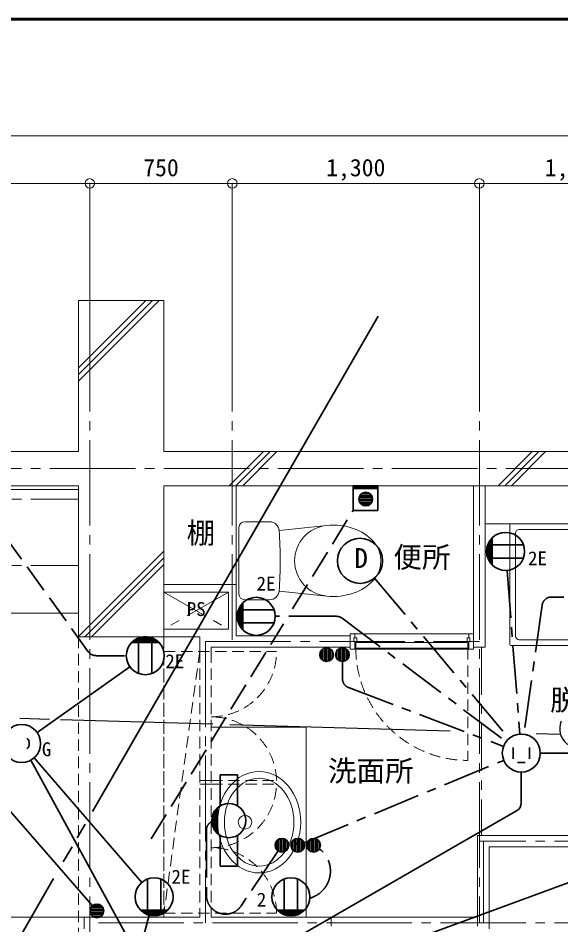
# Model space of a CAD drawing. Units: millimetres at full size, sheet at 1:50. Extents: x -9674 to 9699, y -6794 to 6791.
# Drawn here: x 1445 to 4301, y 2022 to 6791 of the extents above; entities that cross this region are included whole.
import ezdxf
from ezdxf.enums import TextEntityAlignment as Align

# ---------------------------------------------------------------- set-up
doc = ezdxf.new("R2010")
doc.units = ezdxf.units.MM
doc.header["$LTSCALE"] = 50
doc.header["$PDMODE"] = 32
doc.header["$PDSIZE"] = 50
for name, pattern in [('CHAIN1', [8, 5, -1, 1, -1]), ('CHAIN2', [12, 9, -1, 1, -1]), ('DASHED1', [1.8, 1.2, -0.6]), ('DASHED3', [4, 3, -1])]:
    doc.linetypes.add(name, pattern=pattern)
for name, color, linetype, lineweight in [('0-0_図面枠', 7, 'Continuous', 9), ('1-0_芯', 134, 'CHAIN2', 9), ('1-1_躯体', 134, 'Continuous', 9), ('1-2_間仕切', 134, 'Continuous', 9), ('1-3_建具', 134, 'Continuous', 9), ('1-4_仕上げ', 134, 'Continuous', 9), ('1-5_設備', 134, 'Continuous', 9), ('1-7_その他', 134, 'DASHED1', 9), ('1-8_ハッチ', 134, 'Continuous', 9), ('1-B_寸法', 134, 'Continuous', 9), ('1-C_梁', 134, 'DASHED1', 9), ('1-D_記号', 134, 'CHAIN1', 9), ('2-0_芯', 2, 'Continuous', 35), ('2-E', 2, 'Continuous', 35), ('3-3', 1, 'Continuous', 25), ('3-E', 3, 'Continuous', 35)]:
    doc.layers.add(name, color=color, linetype=linetype, lineweight=lineweight)
doc.layers.add('1-A_文字', color=134, linetype='Continuous')
doc.styles.add('ＭＳ ゴシック', font='')
doc.styles.get('ＭＳ ゴシック').set_extended_font_data('MS Gothic')

msp = doc.modelspace()

# ---------------------------------------------------------------- linework, layer by layer
at = {"layer": '0-0_図面枠'}
for p, q in [((9697.16, 6789.66), (-9672.16, 6789.66)), ((9695.4, 6787.9), (-9670.4, 6787.9)), ((-9668.64, 6786.14), (9693.64, 6786.14)), ((9691.87, 6784.38), (-9666.87, 6784.38)), ((9690.11, 6782.61), (-9665.11, 6782.61)), ((9688.35, 6780.85), (-9663.35, 6780.85))]:
    msp.add_line(p, q, dxfattribs=at)
msp.add_lwpolyline([(9698.92, -6793.93), (9698.92, 6791.43), (-9673.92, 6791.43)], dxfattribs=at)
at = {"layer": '1-0_芯'}
for p, q in [((1822.31, 5172.07), (1822.31, -3677.93)), ((2572.31, 5172.07), (2572.31, 3512.07)), ((3872.31, 5172.07), (3872.31, 2032.07)), ((-8587.69, 4422.07), (8317.31, 4422.07)), ((2430.81, 3512.07), (3872.31, 3512.07)), ((2430.81, 3512.07), (2430.81, 2032.07)), ((8317.31, 2462.07), (3872.31, 2462.07)), ((3893.31, 2462.07), (3893.31, 2032.07)), ((8317.31, 2032.07), (1822.31, 2032.07))]:
    msp.add_line(p, q, dxfattribs=at)
at = {"layer": '1-1_躯体'}
for p, q in [((2212.31, 5307.07), (1762.31, 5307.07)), ((1762.31, 5307.07), (1762.31, 4512.07)), ((2212.31, 5307.07), (2212.31, 4512.07)), ((1762.31, 4512.07), (-2737.69, 4512.07)), ((2212.31, 4512.07), (6262.31, 4512.07)), ((1762.31, 4332.07), (-2737.69, 4332.07)), ((1762.31, 4332.07), (1762.31, 3537.07)), ((2212.31, 4332.07), (2212.31, 3537.07)), ((2212.31, 4332.07), (6262.31, 4332.07)), ((2212.31, 3537.07), (1762.31, 3537.07))]:
    msp.add_line(p, q, dxfattribs=at)
at = {"layer": '1-2_間仕切'}
for p, q in [((3842.31, 4332.07), (3842.31, 3542.07)), ((3902.31, 4332.07), (3902.31, 3482.07)), ((2212.31, 3812.07), (2592.31, 3812.07)), ((2212.31, 3772.07), (2552.31, 3772.07)), ((2552.31, 3772.07), (2552.31, 3577.07)), ((2212.31, 3577.07), (2552.31, 3577.07)), ((2212.31, 3537.07), (2400.81, 3537.07)), ((2400.81, 3537.07), (2400.81, 3460.57)), ((2460.81, 3482.07), (3192.31, 3482.07)), ((2460.81, 3482.07), (2460.81, 3460.57)), ((3842.31, 3482.07), (3902.31, 3482.07)), ((3817.31, 3472.07), (3217.31, 3472.07)), ((3863.31, 2062.07), (3863.31, 2492.07)), ((4842.31, 2492.07), (3863.31, 2492.07)), ((3923.31, 2002.07), (3923.31, 2432.07)), ((6637.31, 2432.07), (3923.31, 2432.07)), ((1792.31, 2062.07), (1792.31, 2002.07)), ((2400.81, 2062.07), (1792.31, 2062.07)), ((2400.81, 2083.57), (2400.81, 2062.07)), ((2460.81, 2083.57), (2460.81, 2062.07)), ((3093.31, 2062.07), (2460.81, 2062.07)), ((3093.31, 2062.07), (3093.31, 2014.57)), ((3863.31, 2062.07), (3863.31, 2014.57))]:
    msp.add_line(p, q, dxfattribs=at)
msp.add_lwpolyline([(2592.31, 3812.07), (2592.31, 3542.07), (3192.31, 3542.07)], dxfattribs=at)
at = {"layer": '1-3_建具'}
for p, q in [((3192.31, 3472.07), (3192.31, 3552.07)), ((3217.31, 3552.07), (3192.31, 3552.07)), ((3212.31, 3512.07), (3212.31, 3532.07)), ((3212.31, 3532.07), (3227.31, 3532.07)), ((3217.31, 3552.07), (3817.31, 3552.07)), ((3217.31, 3552.07), (3217.31, 3532.07)), ((3227.31, 3532.07), (3227.31, 3512.07)), ((3807.31, 3512.07), (3807.31, 3532.07)), ((3807.31, 3532.07), (3822.31, 3532.07)), ((3842.31, 3552.07), (3817.31, 3552.07)), ((3817.31, 3552.07), (3817.31, 3532.07)), ((3842.31, 3472.07), (3842.31, 3552.07)), ((3227.31, 3512.07), (3212.31, 3512.07)), ((3217.31, 3512.07), (3217.31, 3472.07)), ((3222.31, 3507.07), (3222.31, 3477.07)), ((3812.31, 3507.07), (3222.31, 3507.07)), ((3812.31, 3477.07), (3812.31, 3507.07)), ((3817.31, 3512.07), (3817.31, 3472.07)), ((3217.31, 3472.07), (3192.31, 3472.07)), ((3222.31, 3477.07), (3812.31, 3477.07)), ((3842.31, 3472.07), (3817.31, 3472.07)), ((3863.31, 2062.07), (3093.31, 2062.07))]:
    msp.add_line(p, q, dxfattribs=at)
at = {"layer": '1-3_建具', "linetype": 'DASHED1'}
for p, q in [((2212.31, 3460.57), (2805.06, 3460.57)), ((2212.31, 3460.57), (2212.31, 2083.57)), ((2400.81, 3460.57), (2212.31, 2083.57)), ((2400.81, 3460.57), (2400.81, 2083.57)), ((2460.81, 3460.57), (2460.81, 2083.57)), ((3812.31, 3477.07), (3812.31, 2887.07)), ((2460.81, 2782.07), (2400.81, 2782.07)), ((2460.81, 2782.07), (2804.92, 2782.07)), ((2460.81, 2762.07), (2400.81, 2762.07)), ((2460.81, 2762.07), (2804.92, 2762.07)), ((2212.31, 2083.57), (2805.06, 2083.57))]:
    msp.add_line(p, q, dxfattribs=at)
at = {"layer": '1-3_建具'}
msp.add_lwpolyline([(3822.31, 3532.07), (3822.31, 3512.07), (3807.31, 3512.07)], dxfattribs=at)
at = {"layer": '1-3_建具', "linetype": 'DASHED1'}
for centre, radius, start, end in [((2460.81, 3460.57), 344.25, 270, 0), ((3812.31, 3477.07), 590, 180, 270), ((2460.81, 2772.07), 344.25, 1.6646, 90), ((2460.81, 2772.07), 344.25, 270, 358.3354), ((2460.81, 2083.57), 344.25, 0, 90)]:
    msp.add_arc(centre, radius, start, end, dxfattribs=at)
at = {"layer": '1-4_仕上げ'}
msp.add_line((2592.31, 3812.07), (2592.31, 4332.07), dxfattribs=at)
at = {"layer": '1-5_設備'}
for p, q in [((1762.31, 4312.07), (-177.69, 4312.07)), ((2607.31, 4112.07), (2607.31, 3762.07)), ((2637.31, 4142.07), (2768.56, 4142.07)), ((2818.4, 4096.06), (3069.47, 4122.71)), ((4842.31, 4132.07), (3902.31, 4132.07)), ((4032.31, 3497.07), (4032.31, 4132.07)), ((4782.31, 4102.07), (4082.31, 4102.07)), ((4062.31, 3542.07), (4062.31, 4082.07)), ((2818.4, 3778.07), (3069.47, 3751.42)), ((2637.31, 3732.07), (2768.56, 3732.07)), ((1762.31, 3662.07), (472.31, 3662.07)), ((4827.31, 3492.07), (4037.31, 3492.07)), ((4782.31, 3522.07), (4082.31, 3522.07)), ((618.88, 2062.07), (1792.31, 2062.07))]:
    msp.add_line(p, q, dxfattribs=at)
at = {"layer": '1-5_設備', "linetype": 'CHAIN1'}
for p, q in [((1762.31, 4262.07), (-177.69, 4262.07)), ((1762.31, 3912.07), (1412.31, 3912.07))]:
    msp.add_line(p, q, dxfattribs=at)
at = {"layer": '1-5_設備'}
msp.add_lwpolyline([(2460.81, 3062.07), (2960.81, 3062.07), (2960.81, 2062.07)], dxfattribs=at)
msp.add_circle((2639.05, 2562.07), 36, dxfattribs=at)
for centre, radius, start, end in [((2637.31, 4112.07), 30, 90, 180), ((2768.56, 4092.07), 50, 4.58409, 90), ((3086.59, 3937.07), 186.44, 95.26901, 264.731), ((4082.31, 4082.07), 20, 90, 180), ((835.37, 3937.07), 1989.39, 355.41592, 4.58409), ((2768.56, 3782.07), 50, 270, 355.41592), ((2637.31, 3762.07), 30, 180, 270), ((4082.31, 3542.07), 20, 180, 270), ((4037.31, 3497.07), 5, 180, 270)]:
    msp.add_arc(centre, radius, start, end, dxfattribs=at)
msp.add_ellipse((3104.5, 3937.07), major_axis=(250, 0), ratio=0.75, start_param=4.5717765, end_param=7.9945944, dxfattribs=at)
for major_axis, ratio in [((0, -267), 0.8202), ((0, -231), 0.7922)]:
    msp.add_ellipse((2713.45, 2562.07), major_axis=major_axis, ratio=ratio, dxfattribs=at)
at = {"layer": '1-7_その他', "linetype": 'CHAIN1'}
for p, q in [((2552.31, 3772.07), (2212.31, 3577.07)), ((2212.31, 3772.07), (2552.31, 3577.07))]:
    msp.add_line(p, q, dxfattribs=at)
at = {"layer": '1-8_ハッチ'}
for p, q in [((1762.31, 4881.61), (2187.77, 5307.07)), ((1762.31, 4916.97), (2152.41, 5307.07)), ((1762.31, 4952.32), (2117.06, 5307.07)), ((2556.27, 4332.07), (2736.27, 4512.07)), ((2591.63, 4332.07), (2771.63, 4512.07)), ((2626.98, 4332.07), (2806.98, 4512.07)), ((3970.48, 4332.07), (4150.48, 4512.07)), ((4005.84, 4332.07), (4185.84, 4512.07)), ((4041.19, 4332.07), (4221.19, 4512.07)), ((1762.31, 3538.11), (2212.31, 3988.11)), ((1796.63, 3537.07), (2212.31, 3952.75)), ((1831.98, 3537.07), (2212.31, 3917.4))]:
    msp.add_line(p, q, dxfattribs=at)
at = {"layer": '1-B_寸法'}
for p, q in [((-6847.69, 6172.07), (6652.31, 6172.07)), ((-187.69, 5922.07), (1822.31, 5922.07)), ((1822.31, 5922.07), (1822.31, 5172.07)), ((1822.31, 5922.07), (2572.31, 5922.07)), ((2572.31, 5922.07), (2572.31, 5172.07)), ((2572.31, 5922.07), (3872.31, 5922.07)), ((3872.31, 5922.07), (3872.31, 5172.07)), ((3872.31, 5922.07), (4872.31, 5922.07))]:
    msp.add_line(p, q, dxfattribs=at)
for p in [(1822.31, 5922.07), (2572.31, 5922.07), (3872.31, 5922.07)]:
    msp.add_point(p, dxfattribs=at)
at = {"layer": '1-C_梁'}
for p, q in [((1762.31, 3537.07), (1762.31, 1152.07)), ((2212.31, 3537.07), (2212.31, 2062.07))]:
    msp.add_line(p, q, dxfattribs=at)
at = {"layer": '1-D_記号'}
msp.add_line((3882.81, 3482.07), (3882.81, 2492.07), dxfattribs=at)
at = {"layer": '2-0_芯'}
for p, q in [((3937.44, 4054.84), (3937.44, 3918.15)), ((3940.45, 4057.91), (3940.45, 3915.08)), ((3913.44, 4010.81), (3913.44, 3962.17)), ((3916.77, 4021.49), (4104.16, 4021.49)), ((3919.44, 4027.96), (3919.44, 3945.03)), ((3925.44, 4039.17), (3925.44, 3933.81)), ((3931.44, 4047.8), (3931.44, 3925.18)), ((3916.77, 3951.49), (4104.16, 3951.49)), ((2604.27, 3679.96), (2791.67, 3679.96)), ((2606.95, 3686.42), (2606.95, 3603.49)), ((2612.95, 3697.63), (2612.95, 3592.28)), ((2618.95, 3706.27), (2618.95, 3583.65)), ((2624.95, 3713.3), (2624.95, 3576.61)), ((2627.95, 3716.37), (2627.95, 3573.54)), ((2600.95, 3669.28), (2600.95, 3620.63)), ((2604.27, 3609.96), (2791.67, 3609.96)), ((2079.36, 3531.74), (2079.36, 3344.35)), ((2138.68, 3535.06), (2090.04, 3535.06)), ((2149.36, 3531.74), (2149.36, 3344.35)), ((2185.78, 3508.06), (2042.95, 3508.06)), ((2182.71, 3511.06), (2046.02, 3511.06)), ((2175.67, 3517.06), (2053.05, 3517.06)), ((2167.04, 3523.06), (2061.68, 3523.06)), ((2155.83, 3529.06), (2072.9, 3529.06)), ((3039.7, 3421.68), (3039.7, 3464.89)), ((3049.3, 3412.83), (3049.3, 3473.74)), ((3058.9, 3408.58), (3058.9, 3477.99)), ((3068.51, 3407.28), (3068.51, 3479.29)), ((3078.11, 3408.58), (3078.11, 3477.99)), ((3087.71, 3412.83), (3087.71, 3473.74)), ((3097.31, 3421.68), (3097.31, 3464.89)), ((3123.05, 3421.68), (3123.05, 3464.89)), ((3132.65, 3412.83), (3132.65, 3473.74)), ((3142.25, 3408.58), (3142.25, 3477.99)), ((3151.85, 3407.28), (3151.85, 3479.29)), ((3161.46, 3408.58), (3161.46, 3477.99)), ((3171.06, 3412.83), (3171.06, 3473.74)), ((3180.66, 3421.68), (3180.66, 3464.89)), ((2032.82, 3380.13), (1545.27, 3033.86)), ((1158.67, 2900.55), (1836.09, 2122.77)), ((1511.74, 2888.23), (2212.31, 1607.61)), ((2095.4, 2245.1), (1529.13, 2900.3)), ((4093.02, 2664.7), (4093.02, 2825.63)), ((2508.81, 2810.73), (2598.83, 2810.73)), ((2508.81, 2648.63), (2508.81, 2810.73)), ((2598.83, 2810.73), (2598.83, 2648.63)), ((2486.03, 2511.45), (2486.03, 2629.9)), ((2492.03, 2505.22), (2492.03, 2636.14)), ((2495.03, 2502.51), (2495.03, 2638.85)), ((4067.95, 2621.36), (2356.34, 1636.76)), ((2468.03, 2543.42), (2468.03, 2597.94)), ((2474.03, 2529.01), (2474.03, 2612.14)), ((2480.03, 2519.12), (2480.03, 2622.23)), ((2508.81, 2330.63), (2508.81, 2492.72)), ((2598.83, 2492.72), (2598.83, 2330.63)), ((2804.58, 2418.99), (2804.58, 2462.19)), ((2814.18, 2410.13), (2814.18, 2471.05)), ((2823.79, 2405.89), (2823.79, 2475.29)), ((2833.39, 2404.58), (2833.39, 2476.6)), ((2842.99, 2405.89), (2842.99, 2475.29)), ((2852.59, 2410.13), (2852.59, 2471.05)), ((2862.19, 2418.99), (2862.19, 2462.19)), ((2887.93, 2418.99), (2887.93, 2462.19)), ((2897.53, 2410.13), (2897.53, 2471.05)), ((2907.13, 2405.89), (2907.13, 2475.29)), ((2916.74, 2404.58), (2916.74, 2476.6)), ((2926.34, 2405.89), (2926.34, 2475.29)), ((2935.94, 2410.13), (2935.94, 2471.05)), ((2945.54, 2418.99), (2945.54, 2462.19)), ((2971.28, 2418.99), (2971.28, 2462.19)), ((2980.88, 2410.13), (2980.88, 2471.05)), ((2990.48, 2405.89), (2990.48, 2475.29)), ((3000.08, 2404.58), (3000.08, 2476.6)), ((3009.69, 2405.89), (3009.69, 2475.29)), ((3019.29, 2410.13), (3019.29, 2471.05)), ((3028.89, 2418.99), (3028.89, 2462.19)), ((2598.83, 2330.63), (2508.81, 2330.63)), ((2125.8, 2075.73), (2125.8, 2263.12)), ((2195.8, 2075.73), (2195.8, 2263.12)), ((2845.84, 2075.73), (2845.84, 2263.12)), ((2915.84, 2075.73), (2915.84, 2263.12)), ((1825.03, 2105.22), (1894.44, 2105.22)), ((1829.28, 2114.82), (1890.2, 2114.82)), ((1838.13, 2124.42), (1881.34, 2124.42)), ((2089.38, 2099.41), (2232.21, 2099.41)), ((2809.43, 2099.41), (2952.25, 2099.41)), ((1823.73, 2095.62), (1895.74, 2095.62)), ((1825.03, 2086.02), (1894.44, 2086.02)), ((1829.28, 2076.41), (1890.2, 2076.41)), ((1838.13, 2066.81), (1881.34, 2066.81)), ((2092.46, 2096.41), (2229.14, 2096.41)), ((2099.49, 2090.41), (2222.11, 2090.41)), ((2108.12, 2084.41), (2213.48, 2084.41)), ((2119.33, 2078.41), (2202.26, 2078.41)), ((2136.48, 2072.41), (2185.12, 2072.41)), ((2812.5, 2096.41), (2949.18, 2096.41)), ((2819.53, 2090.41), (2942.15, 2090.41)), ((2828.16, 2084.41), (2933.52, 2084.41)), ((2839.38, 2078.41), (2922.3, 2078.41)), ((2856.52, 2072.41), (2905.16, 2072.41))]:
    msp.add_line(p, q, dxfattribs=at)
at = {"layer": '2-0_芯', "linetype": 'CHAIN1'}
for p, q in [((4018.22, 3886.78), (4085.26, 3025.32)), ((3320.62, 3845.96), (4028.73, 3002.22)), ((4252.16, 3746.6), (4316.99, 3746.6)), ((4202.65, 3703.58), (4106.97, 3024.64)), ((3120.2, 3644.96), (2797.99, 3644.96)), ((3150.26, 3634.91), (4013.11, 2985.74)), ((3151.85, 3316.79), (3151.85, 3407.28)), ((3184.14, 3270.03), (3999.51, 2961.05)), ((4193.01, 2925.62), (4562.65, 2925.62)), ((2950.02, 2454.32), (4000.57, 2887.5)), ((2436.08, 2520.68), (2436.08, 2172.77)), ((2813.3, 2410.72), (2619.63, 2122.68))]:
    msp.add_line(p, q, dxfattribs=at)
at = {"layer": '2-0_芯'}
for centre, radius in [((4010.46, 3986.49), 100.02), ((2697.97, 3644.96), 100.02), ((2114.36, 3438.04), 100.02), ((3068.51, 3443.28), 36.01), ((3151.85, 3443.28), 36.01), ((1463.75, 2975.96), 100), ((4093.02, 2925.62), 100), ((2553.82, 2570.68), 90.02), ((2833.39, 2440.59), 36.01), ((2916.74, 2440.59), 36.01), ((3000.08, 2440.59), 36.01), ((2160.8, 2169.42), 100.02), ((2880.84, 2169.42), 100.02), ((1859.74, 2095.62), 36.01)]:
    msp.add_circle(centre, radius, dxfattribs=at)
at = {"layer": '2-0_芯', "linetype": 'CHAIN1'}
for centre, radius, start, end in [((4252.16, 3696.6), 50, 90, 171.97865), ((3120.2, 3594.96), 50, 53.04386, 90), ((3201.85, 3316.79), 50, 180, 249.24642), ((2486.08, 2520.68), 50, 116.2649, 180), ((2940.46, 2305.01), 148.11, 285.72973, 52.29939), ((2536.23, 2178.81), 100.34, 183.45275, 326.05787)]:
    msp.add_arc(centre, radius, start, end, dxfattribs=at)
at = {"layer": '2-0_芯'}
for centre, radius, start, end in [((1463.67, 2975.96), 40.08, 314.60828, 45.39175), ((4043.02, 2664.7), 50, 299.9097, 0)]:
    msp.add_arc(centre, radius, start, end, dxfattribs=at)
at = {"layer": '2-E', "color": 3}
for p, q in [((1835.84, 2618.12), (3339.84, 5223.11)), ((1756.2, 2480.17), (1797.2, 2551.19)), ((1682.63, 2352.75), (1728.72, 2432.57)), ((1238.24, 1583.04), (1632.04, 2265.12))]:
    msp.add_line(p, q, dxfattribs=at)
at = {"layer": '2-E', "linetype": 'DASHED3'}
for p, q in [((1814.41, 3458.8), (1334.43, 4124.51)), ((1854.97, 3438.04), (2014.34, 3438.04)), ((2135.16, 2072.76), (2087.3, 1892.34))]:
    msp.add_line(p, q, dxfattribs=at)
at = {"layer": '2-E'}
for p, q in [((4049.94, 2955.62), (4049.94, 2895.62)), ((4136.09, 2955.62), (4136.09, 2895.62)), ((4113.02, 2876.28), (4073.02, 2876.28))]:
    msp.add_line(p, q, dxfattribs=at)
msp.add_circle((3244.27, 3936.93), 118.77, dxfattribs=at)
at = {"layer": '2-E', "linetype": 'DASHED3'}
msp.add_arc((1854.97, 3488.04), 50, 215.79165, 270, dxfattribs=at)
at = {"layer": '3-3'}
for p, q in [((1610.56, 3102.61), (1454.63, 3107.2)), ((2470.34, 3077.28), (1668.8, 3100.89)), ((3718.2, 3040.51), (2559.65, 3074.64)), ((4299.4, 3023.39), (4171.36, 3027.16))]:
    msp.add_line(p, q, dxfattribs=at)
msp.add_arc((4394.83, 3053.4), 100.03, 156.4305, 23.56947, dxfattribs=at)
at = {"layer": '3-E'}
for p, q in [((3207.74, 4332.07), (3207.74, 4202.07)), ((3337.74, 4332.07), (3207.74, 4332.07)), ((3337.74, 4327.07), (3207.74, 4327.07)), ((3337.74, 4322.07), (3207.74, 4322.07)), ((3337.74, 4317.07), (3207.74, 4317.07)), ((3337.74, 4202.07), (3337.74, 4332.07)), ((3238.58, 4261.68), (3310.59, 4261.68)), ((3239.88, 4271.29), (3309.29, 4271.29)), ((3239.88, 4252.08), (3309.29, 4252.08)), ((3244.13, 4280.89), (3305.05, 4280.89)), ((3252.98, 4290.49), (3296.19, 4290.49)), ((3207.74, 4202.07), (3337.74, 4202.07)), ((3244.13, 4242.48), (3305.05, 4242.48)), ((3252.98, 4232.88), (3296.19, 4232.88)), ((4798.7, 2412.62), (3060.86, 1774.15))]:
    msp.add_line(p, q, dxfattribs=at)
at = {"layer": '3-E', "linetype": 'DASHED3'}
for p, q in [((2889.35, 3684.1), (3207.74, 4202.07)), ((2146.02, 2474.82), (2841.28, 3605.89))]:
    msp.add_line(p, q, dxfattribs=at)
at = {"layer": '3-E'}
msp.add_circle((3274.59, 4261.68), 36.01, dxfattribs=at)

# ---------------------------------------------------------------- texts
at = {"layer": '1-A_文字', "style": 'ＭＳ ゴシック'}
for s, height, p in [('棚', 110, (2331.77, 3995.63)), ('便所', 110, (3420.41, 3868.35)), ('PS', 73.31, (2332.31, 3624.57)), ('脱衣室', 110, (4245.15, 3116.92)), ('洗面所', 110, (3075.8, 2744.02))]:
    msp.add_text(s, height=height, dxfattribs=at).set_placement(p, align=Align.BOTTOM_LEFT)
at = {"layer": '1-B_寸法', "style": 'ＭＳ ゴシック'}
for s, p in [('750', (2103.56, 5932.07)), ('1,300', (3066.06, 5932.07)), ('1,000', (4216.06, 5932.07))]:
    msp.add_text(s, height=91.64, dxfattribs=at).set_placement(p, align=Align.BOTTOM_LEFT)
at = {"layer": '2-0_芯', "color": 7, "style": 'ＭＳ ゴシック'}
for s, p in [('2E', (4128.27, 3891.51)), ('2E', (2700.01, 3758.66)), ('2E', (2219.93, 3350.21)), ('2E', (2252.05, 2216.77)), ('2', (2701.02, 2096.26))]:
    msp.add_text(s, height=73.31, dxfattribs=at).set_placement(p, align=Align.BOTTOM_LEFT)
at = {"layer": '2-E', "color": 7, "style": 'ＭＳ ゴシック'}
for s, height, p in [('D', 104.5, (3214.75, 3868.03)), ('G', 73.31, (1570.05, 2886.97))]:
    msp.add_text(s, height=height, dxfattribs=at).set_placement(p, align=Align.BOTTOM_LEFT)

doc.saveas('drawing.dxf')
